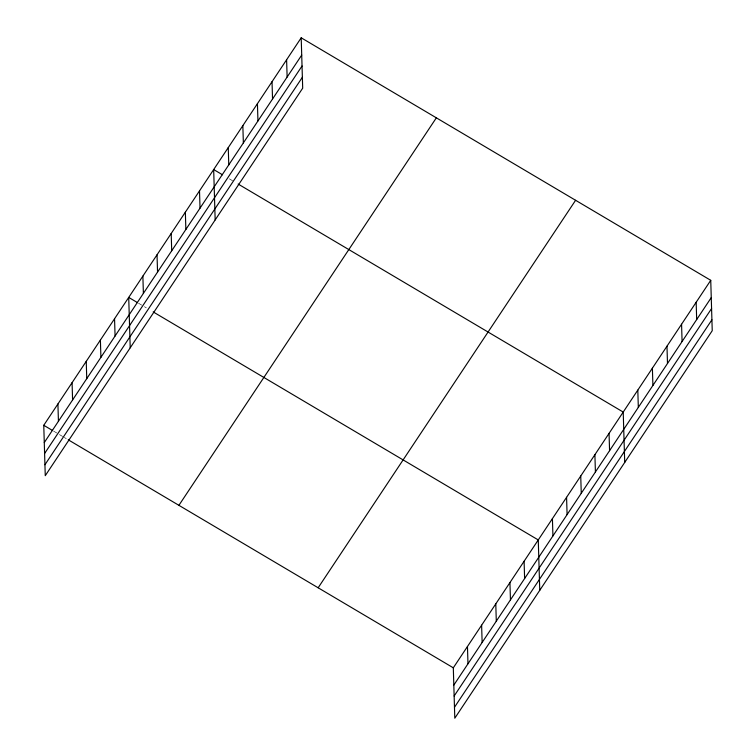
<?xml version="1.0" encoding="UTF-8"?>
<svg xmlns="http://www.w3.org/2000/svg" width="756" height="756" viewBox="0 0 756 756"><rect width="100%" height="100%" fill="white"/><g stroke="black" fill="none" stroke-linecap="round" stroke-linejoin="round"><path stroke-width="0.57" stroke-dasharray="3.78 2.83" d="M229.342 178.832L234.237 181.724M138.509 303.222L143.404 306.123M144.387 306.7L146.343 307.862M53.553 431.09L58.448 433.991M59.431 434.577L63.343 436.892M64.326 437.469L66.282 438.631"/><path stroke-width="1.13" d="M301.2 37.8L302.693 88.187L45.256 475.685L43.763 425.297L301.2 37.8L710.744 280.315L712.237 330.703L454.8 718.2L453.307 667.813L710.744 280.315M44.273 442.581L301.71 55.093M44.595 453.505L302.041 66.008M44.925 464.76L302.372 77.263M178.907 505.329L436.354 117.832M318.153 587.781L575.6 200.283M453.817 685.106L711.264 297.609M454.139 696.021L711.585 308.533M454.479 707.276L711.916 319.788M222.481 174.768L213.674 169.552L215.167 219.93M238.149 184.048L623.218 412.067L624.711 462.455M137.526 302.636L128.718 297.42L130.212 347.807M153.194 311.916L538.263 539.945L539.756 590.323M43.763 425.297L52.57 430.514M68.238 439.794L453.307 667.813M696.163 302.277L696.673 319.571M681.572 324.239L682.082 341.523M666.981 346.191L667.491 363.485M652.39 368.153L652.91 385.437M637.809 390.105L638.319 407.399M609.053 433.377L609.572 450.67M594.896 454.696L595.407 471.98M580.74 476.006L581.251 493.29M566.575 497.316L567.095 514.609M552.419 518.625L552.929 535.919M524.097 561.254L524.617 578.538M509.941 582.564L510.451 599.858M495.785 603.874L496.295 621.167M481.619 625.193L482.139 642.477M467.463 646.503L467.973 663.787M286.609 59.762L287.129 77.046M272.028 81.714L272.538 99.008M257.437 103.676L257.947 120.96M242.846 125.628L243.356 142.922M228.255 147.59L228.775 164.884M199.508 190.862L200.028 208.146M185.352 212.171L185.863 229.465M171.196 233.481L171.706 250.775M157.031 254.8L157.55 272.084M142.875 276.11L143.385 293.404M114.553 318.73L115.073 336.023M100.397 340.049L100.907 357.333M86.241 361.359L86.751 378.652M72.075 382.668L72.585 399.962M57.919 403.978L58.429 421.272"/></g></svg>
